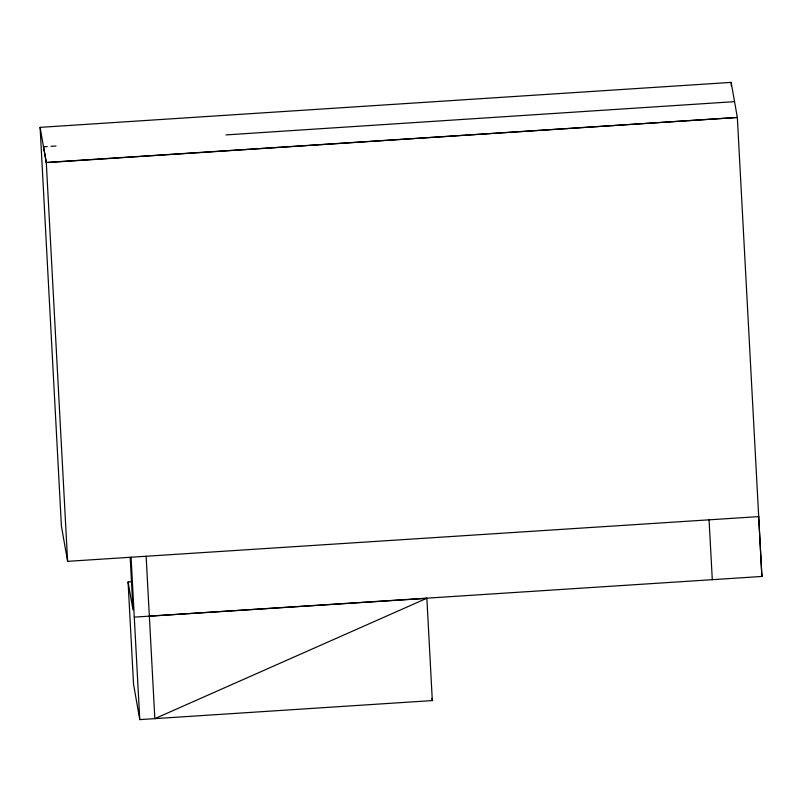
<?xml version="1.0" encoding="UTF-8"?>
<svg xmlns="http://www.w3.org/2000/svg" width="802" height="802" viewBox="0 0 802 802"><rect width="100%" height="100%" fill="white"/><g stroke="black" fill="none" stroke-linecap="round" stroke-linejoin="round"><path stroke-width="1.2" d="M758.702 516.618L67.609 561.34L61.423 526.262L40.1 127.358L731.153 82.385L737.339 117.463L761.9 576.458L134.275 617.129L139.769 719.615L432.729 700.547M47.258 146.586L43.498 146.636M51.007 146.345L56.01 146.014M225.953 134.906L734.552 101.653M43.508 146.736L46.285 162.435L737.339 117.463L46.295 162.636L40.1 127.358M139.769 719.615L133.543 684.286L128.069 581.961L131.819 581.721M149.352 616.147L426.864 598.342L432.318 700.577L431.907 698.281M761.429 573.761L761.9 576.458L758.652 516.358M426.844 598.262L154.846 718.642L146.134 556.227M128.069 581.961L133.002 609.911L130.205 557.56M709.048 519.586L712.296 579.686M131.057 557.21L134.275 617.129M731.153 82.385L731.354 86.135M46.285 162.435L67.609 561.34"/></g></svg>
